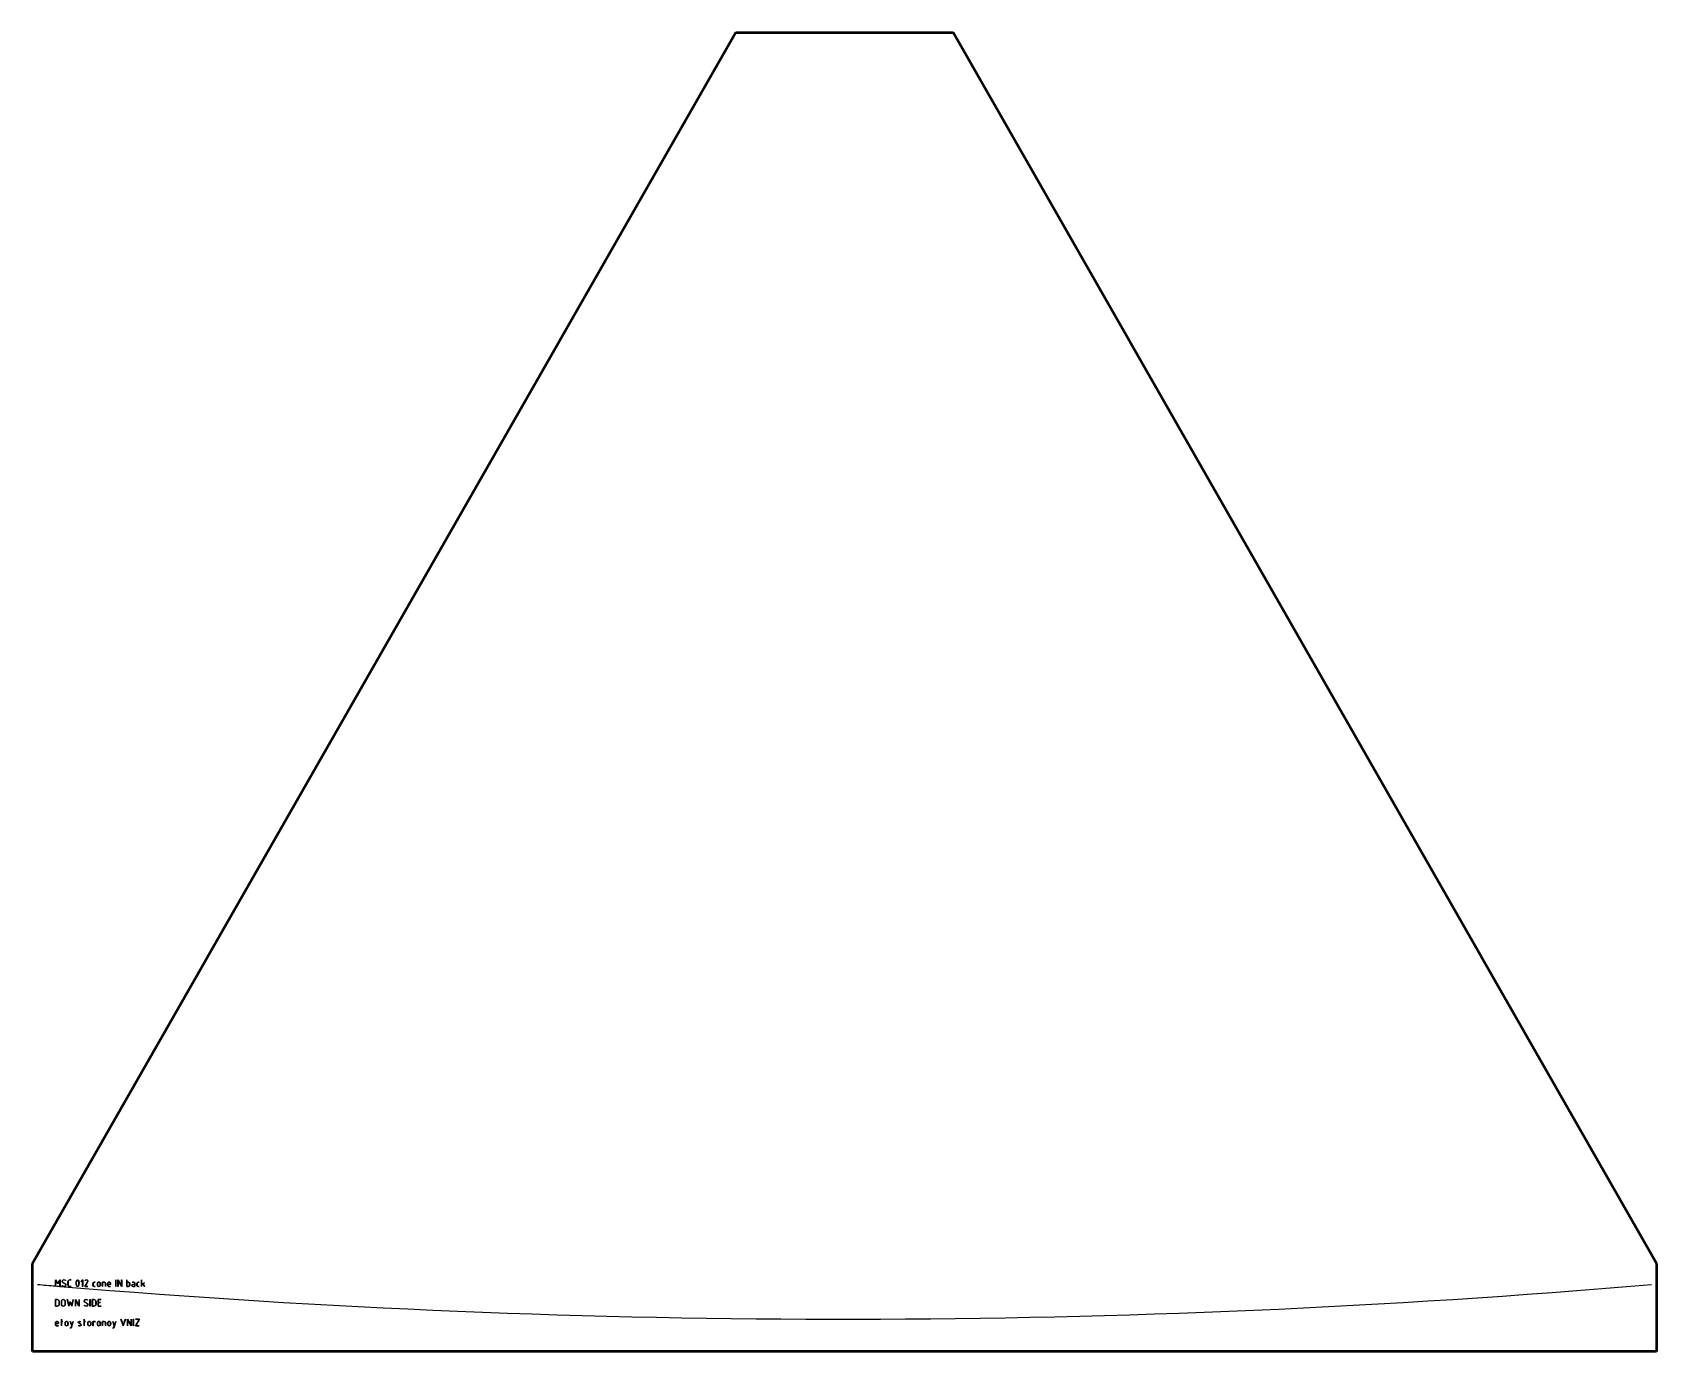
# Model space of a CAD drawing. Header units: millimetres. Extents: x 0 to 1500, y -77 to 1142.
import ezdxf

# ---------------------------------------------------------------- set-up
doc = ezdxf.new("R2010")
doc.units = ezdxf.units.MM
doc.layers.add('IV_MARK_SURFACE', color=2, linetype='Continuous', lineweight=25)
doc.layers.add('IV_OUTER_PROFILE', color=7, linetype='Continuous', lineweight=50)

msp = doc.modelspace()

# ---------------------------------------------------------------- linework, layer by layer
at = {"layer": 'IV_MARK_SURFACE'}
for p, q in [((21.3, -16.4), (21.3, -10.8)), ((21.3, -10.8), (21.4, -10.8)), ((21.4, -10.8), (23.4, -14)), ((23.4, -14.3), (21.4, -11)), ((21.4, -11), (21.4, -16.4)), ((23.4, -14), (25.3, -10.8)), ((25.3, -11), (23.4, -14.3)), ((25.3, -10.8), (25.5, -10.8)), ((25.3, -16.7), (25.3, -11)), ((25.5, -10.8), (25.5, -16.7)), ((27.4, -12.1), (27.7, -11.2)), ((27.5, -12.7), (27.4, -12.1)), ((27.8, -11.3), (27.5, -12.1)), ((27.5, -12.1), (27.7, -12.9)), ((27.9, -13.2), (27.5, -12.7)), ((27.7, -11.2), (28.2, -10.8)), ((27.7, -12.9), (28.3, -13.4)), ((28.3, -11), (27.8, -11.3)), ((28.6, -13.6), (27.9, -13.2)), ((28.2, -10.8), (28.9, -10.7)), ((28.9, -10.8), (28.3, -11)), ((28.3, -13.4), (28.6, -13.5)), ((28.6, -13.5), (29.2, -13.8)), ((29.6, -14.2), (28.6, -13.6)), ((28.9, -10.7), (29.8, -10.8)), ((29.5, -10.9), (28.9, -10.8)), ((29.2, -13.8), (30, -14.2)), ((30.4, -11.2), (29.5, -10.9)), ((30.4, -14.7), (29.6, -14.2)), ((29.8, -10.8), (30.5, -11.1)), ((30, -14.2), (30.7, -14.8)), ((30.5, -11.1), (30.4, -11.2)), ((30.7, -15.5), (30.4, -14.7)), ((30.7, -14.8), (30.9, -15.5)), ((32.8, -12.5), (32.9, -11.7)), ((32.8, -15.2), (32.8, -12.5)), ((32.9, -11.7), (33.2, -11.2)), ((33, -11.8), (32.9, -12.5)), ((32.9, -12.5), (32.9, -15.2)), ((33.3, -11.3), (33, -11.8)), ((33.2, -11.2), (33.8, -10.8)), ((33.8, -11), (33.3, -11.3)), ((33.8, -10.8), (34.5, -10.7)), ((34.5, -10.8), (33.8, -11)), ((34.5, -10.7), (35.6, -10.7)), ((35.6, -10.8), (34.5, -10.8)), ((35.6, -10.7), (35.6, -10.8)), ((40.2, -13.6), (40.4, -12.3)), ((40.2, -14.1), (40.2, -13.6)), ((40.5, -15.5), (40.2, -14.1)), ((40.4, -12.3), (41, -11.1)), ((40.6, -12.2), (40.4, -13.6)), ((40.4, -13.6), (40.4, -14.1)), ((40.4, -14.1), (40.6, -15.4)), ((41.1, -11.2), (40.6, -12.2)), ((41, -11.1), (41.7, -10.7)), ((41.7, -10.8), (41.1, -11.2)), ((41.7, -10.7), (42.4, -11.1)), ((42.3, -11.2), (41.7, -10.8)), ((42.7, -12.2), (42.3, -11.2)), ((42.4, -11.1), (42.9, -12.1)), ((42.9, -13.6), (42.7, -12.2)), ((42.7, -15.5), (42.9, -14.1)), ((42.9, -12.1), (43.1, -13.6)), ((42.9, -14.1), (42.9, -13.6)), ((43.1, -14.1), (42.9, -15.4)), ((43.1, -13.6), (43.1, -14.1)), ((45, -12.1), (46.3, -10.8)), ((45.1, -12.2), (45, -12.1)), ((46.3, -11), (45.1, -12.2)), ((46.3, -10.8), (46.5, -10.8)), ((46.3, -16.9), (46.3, -11)), ((46.5, -10.8), (46.5, -16.9)), ((48.3, -16.9), (50.8, -12.9)), ((48.4, -11.8), (48.9, -11)), ((48.5, -11.8), (48.4, -11.8)), ((48.6, -11.7), (48.5, -11.8)), ((49.1, -11.1), (48.6, -11.7)), ((50.9, -13), (48.6, -16.8)), ((48.9, -11), (49.8, -10.7)), ((49.8, -10.8), (49.1, -11.1)), ((49.8, -10.7), (50.4, -10.8)), ((50.3, -10.9), (49.8, -10.8)), ((50.7, -11.2), (50.3, -10.9)), ((50.4, -10.8), (50.8, -11.1)), ((51, -12.1), (50.7, -11.2)), ((50.8, -11.1), (51.1, -11.6)), ((50.8, -12.9), (51, -12.1)), ((51.2, -12.1), (50.9, -13)), ((51.1, -11.6), (51.2, -12.1)), ((55.8, -14), (55.9, -13.5)), ((55.8, -15.7), (55.8, -14)), ((55.9, -13.5), (56.2, -13.1)), ((56.3, -13.2), (56, -14)), ((56, -14), (56, -15.7)), ((56.2, -13.1), (56.6, -12.8)), ((57.1, -12.9), (56.3, -13.2)), ((56.6, -12.8), (57.1, -12.8)), ((57.1, -12.8), (57.9, -12.8)), ((57.9, -12.9), (57.1, -12.9)), ((57.9, -12.8), (57.9, -12.9)), ((59.9, -14.2), (60, -13.6)), ((59.9, -15.5), (59.9, -14.2)), ((60, -13.6), (60.3, -13.2)), ((60.1, -13.7), (60, -14.2)), ((60, -14.2), (60, -15.5)), ((60.4, -13.3), (60.1, -13.7)), ((60.3, -13.2), (60.8, -12.9)), ((60.8, -13), (60.4, -13.3)), ((60.8, -12.9), (61.3, -12.8)), ((61.3, -12.9), (60.8, -13)), ((61.3, -12.8), (61.9, -12.9)), ((61.8, -13), (61.3, -12.9)), ((62.2, -13.3), (61.8, -13)), ((61.9, -12.9), (62.3, -13.2)), ((62.5, -13.7), (62.2, -13.3)), ((62.3, -13.2), (62.7, -13.6)), ((62.6, -14.2), (62.5, -13.7)), ((62.6, -15.5), (62.6, -14.2)), ((62.7, -13.6), (62.8, -14.2)), ((62.8, -14.2), (62.8, -15.5)), ((64.7, -16.9), (64.7, -12.8)), ((64.7, -12.8), (66.3, -12.8)), ((66.3, -12.9), (64.8, -12.9)), ((64.8, -12.9), (64.8, -16.9)), ((66.3, -12.8), (67.1, -13.1)), ((67, -13.2), (66.3, -12.9)), ((67.4, -14), (67, -13.2)), ((67.1, -13.1), (67.5, -14)), ((67.4, -16.9), (67.4, -14)), ((67.5, -14), (67.5, -16.9)), ((69.4, -14.2), (69.5, -13.6)), ((69.4, -15.5), (69.4, -14.2)), ((69.5, -13.6), (69.8, -13.2)), ((69.6, -13.7), (69.5, -14.2)), ((69.5, -14.2), (69.5, -14.8)), ((69.5, -14.8), (72.1, -14.8)), ((72.2, -14.9), (69.5, -14.9)), ((69.5, -14.9), (69.5, -15.5)), ((69.9, -13.3), (69.6, -13.7)), ((69.8, -13.2), (70.3, -12.9)), ((70.3, -13), (69.9, -13.3)), ((70.3, -12.9), (70.8, -12.8)), ((70.8, -12.9), (70.3, -13)), ((70.8, -12.8), (71.4, -12.9)), ((71.3, -13), (70.8, -12.9)), ((71.7, -13.3), (71.3, -13)), ((71.4, -12.9), (71.8, -13.2)), ((72, -13.7), (71.7, -13.3)), ((71.8, -13.2), (72.1, -13.6)), ((72.1, -14.2), (72, -13.7)), ((72.1, -13.6), (72.2, -14.2)), ((72.1, -14.8), (72.1, -14.2)), ((72.2, -14.2), (72.2, -14.9)), ((76.9, -16.9), (76.9, -10.8)), ((76.9, -10.8), (77, -10.8)), ((77, -10.8), (77, -16.9)), ((78.9, -16.9), (78.9, -10.8)), ((78.9, -10.8), (79, -10.8)), ((79, -10.8), (82.3, -16.6)), ((82.3, -16.9), (79, -11)), ((79, -11), (79, -16.9)), ((82.3, -16.6), (82.3, -10.8)), ((82.3, -10.8), (82.4, -10.8)), ((82.4, -10.8), (82.4, -16.9)), ((87, -16.9), (87, -10.8)), ((87, -10.8), (87.2, -10.8)), ((87.2, -10.8), (87.2, -12.8)), ((87.2, -12.8), (88.6, -12.8)), ((87.2, -12.9), (87.2, -16.8)), ((88.6, -12.9), (87.2, -12.9)), ((88.6, -12.8), (89.5, -13.1)), ((89.4, -13.2), (88.6, -12.9)), ((89.7, -14), (89.4, -13.2)), ((89.5, -13.1), (89.9, -14)), ((89.7, -15.7), (89.7, -14)), ((89.9, -14), (89.9, -15.7)), ((91.9, -15.3), (92.3, -14.9)), ((92.2, -12.9), (92.2, -12.8)), ((92.2, -12.8), (93.2, -12.8)), ((93.2, -12.9), (92.2, -12.9)), ((93, -14.9), (92.2, -15.2)), ((92.3, -14.9), (93, -14.8)), ((93, -14.8), (94.5, -14.8)), ((94.5, -14.9), (93, -14.9)), ((93.2, -12.8), (94.1, -13)), ((94, -13.1), (93.2, -12.9)), ((94.4, -13.5), (94, -13.1)), ((94.1, -13), (94.5, -13.4)), ((94.5, -14), (94.4, -13.5)), ((94.5, -13.4), (94.6, -14)), ((94.5, -14.8), (94.5, -14)), ((94.5, -16.8), (94.5, -14.9)), ((94.6, -14), (94.6, -16.9)), ((96.5, -14), (96.6, -13.5)), ((96.5, -15.7), (96.5, -14)), ((96.6, -13.5), (96.9, -13.1)), ((97, -13.2), (96.7, -14)), ((96.7, -14), (96.7, -15.7)), ((96.9, -13.1), (97.3, -12.8)), ((97.8, -12.9), (97, -13.2)), ((97.3, -12.8), (97.8, -12.8)), ((97.8, -12.8), (98.6, -12.8)), ((98.6, -12.9), (97.8, -12.9)), ((98.6, -12.8), (98.6, -12.9)), ((100.6, -16.9), (100.6, -10.8)), ((100.6, -10.8), (100.7, -10.8)), ((100.7, -10.8), (100.7, -14.7)), ((100.7, -14.7), (103.3, -13.4)), ((102, -14.3), (100.7, -14.9)), ((100.7, -14.9), (100.7, -16.9)), ((103.3, -16.9), (102, -14.3)), ((103.4, -13.6), (102.1, -14.2)), ((102.1, -14.2), (103.4, -16.9)), ((103.3, -13.4), (103.4, -13.6)), ((21.3, -16.9), (21.3, -16.4)), ((21.4, -16.9), (21.3, -16.9)), ((21.3, -35.1), (21.3, -28.9)), ((21.3, -28.9), (22.9, -28.9)), ((21.4, -16.4), (21.4, -16.9)), ((21.4, -29), (21.4, -35)), ((22.9, -29), (21.4, -29)), ((22.9, -28.9), (23.5, -29)), ((23.4, -29.1), (22.9, -29)), ((24, -29.5), (23.4, -29.1)), ((23.5, -29), (24.1, -29.4)), ((24.5, -30.1), (24, -29.5)), ((24.1, -29.4), (24.6, -30)), ((25.3, -16.9), (25.3, -16.7)), ((25.5, -16.9), (25.3, -16.9)), ((25.5, -16.7), (25.5, -16.9)), ((26.7, -30.6), (26.8, -30)), ((26.8, -30), (27.2, -29.4)), ((27.3, -29.5), (26.9, -30)), ((27.2, -29.4), (27.8, -29)), ((27.8, -29.1), (27.3, -29.5)), ((27.4, -16.3), (27.5, -16.1)), ((28.4, -16.7), (27.4, -16.3)), ((27.5, -16.1), (28.7, -16.7)), ((27.8, -29), (28.4, -28.9)), ((28.4, -29), (27.8, -29.1)), ((29.5, -16.9), (28.4, -16.7)), ((28.4, -28.9), (29.1, -29)), ((29.1, -29.1), (28.4, -29)), ((28.7, -16.7), (29.5, -16.8)), ((29.1, -29), (29.7, -29.4)), ((29.6, -29.5), (29.1, -29.1)), ((29.5, -16.8), (30, -16.7)), ((30.1, -16.8), (29.5, -16.9)), ((30, -30), (29.6, -29.5)), ((29.7, -29.4), (30.1, -30)), ((30, -16.7), (30.4, -16.4)), ((30.5, -16.5), (30.1, -16.8)), ((30.1, -30), (30.2, -30.6)), ((30.4, -16.4), (30.7, -15.5)), ((30.9, -15.5), (30.5, -16.5)), ((32.1, -29), (32.2, -28.9)), ((33.5, -35), (32.1, -29)), ((32.2, -28.9), (33.5, -34.8)), ((32.9, -15.9), (32.8, -15.2)), ((32.9, -15.2), (33, -15.9)), ((33.2, -16.5), (32.9, -15.9)), ((33, -15.9), (33.3, -16.4)), ((33.8, -16.8), (33.2, -16.5)), ((33.3, -16.4), (33.8, -16.7)), ((33.8, -16.7), (34.5, -16.8)), ((34.5, -16.9), (33.8, -16.8)), ((34.5, -16.8), (35.6, -16.8)), ((35.6, -16.9), (34.5, -16.9)), ((35.6, -16.8), (35.6, -16.9)), ((36.2, -34.8), (37.5, -28.9)), ((37.7, -29), (36.3, -35)), ((37.5, -28.9), (37.7, -29)), ((39.6, -35), (39.6, -28.9)), ((39.6, -28.9), (39.7, -28.9)), ((39.7, -28.9), (43, -34.8)), ((42.9, -35), (39.7, -29.2)), ((39.7, -29.2), (39.7, -35)), ((41, -16.6), (40.5, -15.5)), ((40.6, -15.4), (41, -16.5)), ((41, -16.5), (41.7, -16.8)), ((41.7, -16.9), (41, -16.6)), ((41.7, -16.8), (42.3, -16.5)), ((42.4, -16.6), (41.7, -16.9)), ((42.3, -16.5), (42.7, -15.5)), ((42.9, -15.4), (42.4, -16.6)), ((43, -34.8), (43, -28.9)), ((43, -28.9), (43.1, -28.9)), ((43.1, -28.9), (43.1, -35)), ((46.5, -16.9), (46.3, -16.9)), ((47.7, -30.3), (48, -29.4)), ((48.1, -29.5), (47.8, -30.3)), ((48, -29.4), (48.5, -29)), ((48.6, -29.1), (48.1, -29.5)), ((51.2, -16.9), (48.3, -16.9)), ((48.5, -29), (49.2, -28.9)), ((48.6, -16.8), (51.2, -16.8)), ((49.2, -29), (48.6, -29.1)), ((49.2, -28.9), (50.1, -29)), ((49.8, -29.1), (49.2, -29)), ((50.8, -29.4), (49.8, -29.1)), ((50.1, -29), (50.9, -29.3)), ((50.9, -29.3), (50.8, -29.4)), ((51.2, -16.8), (51.2, -16.9)), ((53.1, -35), (53.1, -28.9)), ((53.1, -28.9), (53.3, -28.9)), ((53.3, -28.9), (53.3, -35)), ((55.1, -35.1), (55.1, -28.9)), ((55.1, -28.9), (56.7, -28.9)), ((55.3, -29), (55.3, -35)), ((56.7, -29), (55.3, -29)), ((56.2, -16.6), (55.8, -15.7)), ((56, -15.7), (56.3, -16.5)), ((57.1, -16.9), (56.2, -16.6)), ((56.3, -16.5), (57.1, -16.8)), ((56.7, -28.9), (57.4, -29)), ((57.3, -29.1), (56.7, -29)), ((57.1, -16.8), (57.9, -16.8)), ((57.9, -16.9), (57.1, -16.9)), ((57.9, -29.5), (57.3, -29.1)), ((57.4, -29), (58, -29.4)), ((57.9, -16.8), (57.9, -16.9)), ((58.4, -30.1), (57.9, -29.5)), ((58, -29.4), (58.5, -30)), ((60, -16.1), (59.9, -15.5)), ((60, -15.5), (60.1, -16)), ((60.3, -16.5), (60, -16.1)), ((60.1, -16), (60.4, -16.4)), ((60.8, -16.8), (60.3, -16.5)), ((60.4, -16.4), (60.8, -16.7)), ((60.6, -35.1), (60.6, -28.9)), ((60.6, -28.9), (63.4, -28.9)), ((63.4, -29), (60.7, -29)), ((60.7, -29), (60.7, -31.6)), ((60.8, -16.7), (61.3, -16.8)), ((61.3, -16.9), (60.8, -16.8)), ((61.3, -16.8), (61.8, -16.7)), ((61.9, -16.8), (61.3, -16.9)), ((61.8, -16.7), (62.2, -16.4)), ((62.3, -16.5), (61.9, -16.8)), ((62.2, -16.4), (62.5, -16)), ((62.7, -16.1), (62.3, -16.5)), ((62.5, -16), (62.6, -15.5)), ((62.8, -15.5), (62.7, -16.1)), ((63.4, -28.9), (63.4, -29)), ((64.8, -16.9), (64.7, -16.9)), ((67.5, -16.9), (67.4, -16.9)), ((69.5, -16.2), (69.4, -15.5)), ((69.5, -15.5), (69.6, -16.2)), ((69.8, -16.7), (69.5, -16.2)), ((69.6, -16.2), (69.8, -16.6)), ((69.8, -16.6), (70.2, -16.8)), ((70.1, -16.9), (69.8, -16.7)), ((70.7, -16.9), (70.1, -16.9)), ((70.2, -16.8), (70.7, -16.8)), ((70.7, -16.8), (72.2, -16.8)), ((72.2, -16.9), (70.7, -16.9)), ((72.2, -16.8), (72.2, -16.9)), ((77, -16.9), (76.9, -16.9)), ((79, -16.9), (78.9, -16.9)), ((82.4, -16.9), (82.3, -16.9)), ((88.6, -16.9), (87, -16.9)), ((87.2, -16.8), (88.6, -16.8)), ((88.6, -16.8), (89.4, -16.5)), ((89.5, -16.6), (88.6, -16.9)), ((89.4, -16.5), (89.7, -15.7)), ((89.9, -15.7), (89.5, -16.6)), ((91.8, -15.9), (91.9, -15.3)), ((91.9, -16.4), (91.8, -15.9)), ((92.2, -15.2), (91.9, -15.9)), ((91.9, -15.9), (92, -16.4)), ((92.3, -16.8), (91.9, -16.4)), ((92, -16.4), (92.4, -16.7)), ((93, -16.9), (92.3, -16.8)), ((92.4, -16.7), (93, -16.8)), ((93, -16.8), (94.5, -16.8)), ((94.6, -16.9), (93, -16.9)), ((96.9, -16.6), (96.5, -15.7)), ((96.7, -15.7), (97, -16.5)), ((97.8, -16.9), (96.9, -16.6)), ((97, -16.5), (97.8, -16.8)), ((97.8, -16.8), (98.6, -16.8)), ((98.6, -16.9), (97.8, -16.9)), ((98.6, -16.8), (98.6, -16.9)), ((100.7, -16.9), (100.6, -16.9)), ((103.4, -16.9), (103.3, -16.9)), ((22.9, -35.1), (21.3, -35.1)), ((21.4, -35), (22.9, -35)), ((22.9, -35), (23.4, -34.9)), ((23.5, -35), (22.9, -35.1)), ((23.4, -34.9), (24, -34.5)), ((24.1, -34.6), (23.5, -35)), ((24, -34.5), (24.5, -33.9)), ((24.6, -34), (24.1, -34.6)), ((24.6, -30.8), (24.5, -30.1)), ((24.5, -33.9), (24.6, -33.2)), ((24.6, -30), (24.8, -30.8)), ((24.6, -33.2), (24.6, -30.8)), ((24.8, -33.2), (24.6, -34)), ((24.8, -30.8), (24.8, -33.2)), ((26.7, -33.3), (26.7, -30.6)), ((26.8, -34), (26.7, -33.3)), ((26.9, -30), (26.8, -30.6)), ((26.8, -30.6), (26.8, -33.4)), ((26.8, -33.4), (26.9, -34)), ((27.2, -34.6), (26.8, -34)), ((26.9, -34), (27.3, -34.5)), ((27.8, -35), (27.2, -34.6)), ((27.3, -34.5), (27.8, -34.9)), ((27.8, -34.9), (28.4, -35)), ((28.4, -35.1), (27.8, -35)), ((28.4, -35), (29.1, -34.9)), ((29.1, -35), (28.4, -35.1)), ((29.1, -34.9), (29.6, -34.5)), ((29.7, -34.6), (29.1, -35)), ((29.6, -34.5), (30, -34)), ((30.1, -34), (29.7, -34.6)), ((30.1, -30.6), (30, -30)), ((30, -34), (30.1, -33.4)), ((30.1, -33.4), (30.1, -30.6)), ((30.2, -33.3), (30.1, -34)), ((30.2, -30.6), (30.2, -33.3)), ((33.5, -34.8), (34.9, -30.7)), ((33.6, -35), (33.5, -35)), ((34.9, -31.1), (33.6, -35)), ((34.9, -30.7), (36.2, -34.8)), ((36.2, -35), (34.9, -31.1)), ((36.3, -35), (36.2, -35)), ((39.7, -35), (39.6, -35)), ((43.1, -35), (42.9, -35)), ((47.8, -30.9), (47.7, -30.3)), ((47.7, -34.4), (47.8, -34.3)), ((48.7, -34.9), (47.7, -34.4)), ((47.8, -30.3), (48, -31)), ((48.2, -31.4), (47.8, -30.9)), ((47.8, -34.3), (49, -34.8)), ((48, -31), (48.7, -31.5)), ((48.9, -31.8), (48.2, -31.4)), ((48.7, -31.5), (49, -31.7)), ((49.8, -35.1), (48.7, -34.9)), ((49.9, -32.3), (48.9, -31.8)), ((49, -31.7), (49.5, -31.9)), ((49, -34.8), (49.8, -35)), ((49.5, -31.9), (50.3, -32.3)), ((49.8, -35), (50.3, -34.9)), ((50.4, -35), (49.8, -35.1)), ((50.7, -32.8), (49.9, -32.3)), ((50.3, -32.3), (51, -32.9)), ((50.3, -34.9), (50.8, -34.5)), ((50.9, -34.6), (50.4, -35)), ((51.1, -33.7), (50.7, -32.8)), ((50.8, -34.5), (51.1, -33.7)), ((51.2, -33.7), (50.9, -34.6)), ((51, -32.9), (51.2, -33.7)), ((53.3, -35), (53.1, -35)), ((56.7, -35.1), (55.1, -35.1)), ((55.3, -35), (56.7, -35)), ((56.7, -35), (57.3, -34.9)), ((57.4, -35), (56.7, -35.1)), ((57.3, -34.9), (57.9, -34.5)), ((58, -34.6), (57.4, -35)), ((57.9, -34.5), (58.4, -33.9)), ((58.5, -34), (58, -34.6)), ((58.5, -30.8), (58.4, -30.1)), ((58.4, -33.9), (58.5, -33.2)), ((58.5, -30), (58.7, -30.8)), ((58.5, -33.2), (58.5, -30.8)), ((58.7, -33.2), (58.5, -34)), ((58.7, -30.8), (58.7, -33.2)), ((63.4, -35.1), (60.6, -35.1)), ((60.7, -31.6), (62.7, -31.6)), ((62.7, -31.7), (60.7, -31.7)), ((60.7, -31.7), (60.7, -35)), ((60.7, -35), (63.4, -35)), ((62.7, -31.6), (62.7, -31.7)), ((63.4, -35), (63.4, -35.1)), ((21.3, -50.5), (21.4, -49.9)), ((21.3, -51.8), (21.3, -50.5)), ((21.3, -52.6), (21.3, -51.8)), ((21.6, -53), (21.3, -52.6)), ((21.4, -49.9), (21.7, -49.5)), ((21.5, -50), (21.4, -50.5)), ((21.4, -50.5), (21.4, -51.1)), ((21.4, -51.1), (24, -51.1)), ((24.1, -51.2), (21.4, -51.2)), ((21.4, -51.2), (21.4, -51.8)), ((21.4, -51.8), (21.5, -52.5)), ((21.8, -49.6), (21.5, -50)), ((21.5, -52.5), (21.7, -52.9)), ((22, -53.2), (21.6, -53)), ((21.7, -49.5), (22.1, -49.2)), ((21.7, -52.9), (22, -53.1)), ((22.2, -49.3), (21.8, -49.6)), ((22, -53.1), (22.6, -53.1)), ((22.6, -53.3), (22, -53.2)), ((22.1, -49.2), (22.7, -49.1)), ((22.7, -49.2), (22.2, -49.3)), ((22.6, -53.1), (24, -53.1)), ((24, -53.3), (22.6, -53.3)), ((22.7, -49.1), (23.2, -49.2)), ((23.2, -49.3), (22.7, -49.2)), ((23.2, -49.2), (23.7, -49.5)), ((23.6, -49.6), (23.2, -49.3)), ((23.9, -50), (23.6, -49.6)), ((23.7, -49.5), (24, -49.9)), ((24, -50.5), (23.9, -50)), ((24, -49.9), (24.1, -50.5)), ((24, -51.1), (24, -50.5)), ((24, -53.1), (24, -53.3)), ((24.1, -50.5), (24.1, -51.2)), ((26.1, -49.2), (26.1, -49.1)), ((26.1, -49.1), (26.7, -49.1)), ((26.7, -49.2), (26.1, -49.2)), ((26.7, -49.1), (26.7, -47.1)), ((26.7, -47.1), (26.8, -47.1)), ((26.7, -53.2), (26.7, -49.2)), ((26.8, -53.2), (26.7, -53.2)), ((26.8, -47.1), (26.8, -49.1)), ((26.8, -49.1), (28.1, -49.1)), ((28.1, -49.2), (26.8, -49.2)), ((26.8, -49.2), (26.8, -53.2)), ((28.1, -49.1), (28.1, -49.2)), ((30.1, -50.5), (30.2, -49.9)), ((30.1, -51.8), (30.1, -50.5)), ((30.2, -52.4), (30.1, -51.8)), ((30.2, -49.9), (30.5, -49.5)), ((30.3, -50), (30.2, -50.5)), ((30.2, -50.5), (30.2, -51.8)), ((30.2, -51.8), (30.3, -52.3)), ((30.5, -52.9), (30.2, -52.4)), ((30.6, -49.6), (30.3, -50)), ((30.3, -52.3), (30.6, -52.8)), ((30.5, -49.5), (31, -49.2)), ((31, -53.2), (30.5, -52.9)), ((31, -49.3), (30.6, -49.6)), ((30.6, -52.8), (31, -53)), ((31, -49.2), (31.5, -49.1)), ((31.5, -49.2), (31, -49.3)), ((31, -53), (31.5, -53.1)), ((31.5, -53.3), (31, -53.2)), ((31.5, -49.1), (32, -49.2)), ((32, -49.3), (31.5, -49.2)), ((31.5, -53.1), (32, -53)), ((32, -53.2), (31.5, -53.3)), ((32, -49.2), (32.5, -49.5)), ((32.4, -49.6), (32, -49.3)), ((32, -53), (32.4, -52.8)), ((32.5, -52.9), (32, -53.2)), ((32.7, -50), (32.4, -49.6)), ((32.4, -52.8), (32.7, -52.3)), ((32.5, -49.5), (32.8, -49.9)), ((32.8, -52.4), (32.5, -52.9)), ((32.8, -50.5), (32.7, -50)), ((32.7, -52.3), (32.8, -51.8)), ((32.8, -49.9), (32.9, -50.5)), ((32.8, -51.8), (32.8, -50.5)), ((32.9, -51.8), (32.8, -52.4)), ((32.9, -50.5), (32.9, -51.8)), ((34.8, -49.2), (35, -49.1)), ((36.2, -53.2), (34.8, -49.2)), ((34.9, -55.3), (34.9, -55.2)), ((34.9, -55.2), (35.5, -55.2)), ((35.6, -55.3), (34.9, -55.3)), ((35, -49.1), (36.2, -53)), ((35.5, -55.2), (36.2, -53.2)), ((37.7, -49.2), (35.6, -55.3)), ((36.2, -53), (37.5, -49.1)), ((37.5, -49.1), (37.7, -49.2)), ((42.3, -50), (42.6, -49.3)), ((42.5, -50.5), (42.3, -50)), ((42.3, -52.9), (42.4, -52.8)), ((43.7, -53.3), (42.3, -52.9)), ((42.7, -49.4), (42.4, -50)), ((42.4, -50), (42.8, -50.6)), ((42.4, -52.8), (43.1, -53.1)), ((43, -50.9), (42.5, -50.5)), ((42.6, -49.3), (43.4, -49.1)), ((43.4, -49.2), (42.7, -49.4)), ((42.8, -50.6), (43, -50.7)), ((43, -50.7), (43.5, -51)), ((44, -51.4), (43, -50.9)), ((43.1, -53.1), (43.7, -53.1)), ((43.4, -49.1), (44.7, -49.4)), ((43.8, -49.3), (43.4, -49.2)), ((43.5, -51), (44.8, -51.7)), ((43.7, -53.1), (44.7, -52.9)), ((44.3, -53.2), (43.7, -53.3)), ((44.6, -49.5), (43.8, -49.3)), ((44.4, -51.6), (44, -51.4)), ((44.8, -53), (44.3, -53.2)), ((44.6, -51.7), (44.4, -51.6)), ((44.7, -49.4), (44.6, -49.5)), ((45, -52.4), (44.6, -51.7)), ((44.7, -52.9), (45, -52.4)), ((44.8, -51.7), (45.1, -52.4)), ((45, -52.8), (44.8, -53)), ((45.1, -52.4), (45, -52.8)), ((47.1, -49.2), (47.1, -49.1)), ((47.1, -49.1), (47.7, -49.1)), ((47.7, -49.2), (47.1, -49.2)), ((47.7, -49.1), (47.7, -47.1)), ((47.7, -47.1), (47.8, -47.1)), ((47.7, -53.2), (47.7, -49.2)), ((47.8, -53.2), (47.7, -53.2)), ((47.8, -47.1), (47.8, -49.1)), ((47.8, -49.1), (49.1, -49.1)), ((49.1, -49.2), (47.8, -49.2)), ((47.8, -49.2), (47.8, -53.2)), ((49.1, -49.1), (49.1, -49.2)), ((51.1, -50.5), (51.2, -49.9)), ((51.1, -51.8), (51.1, -50.5)), ((51.2, -52.4), (51.1, -51.8)), ((51.2, -49.9), (51.5, -49.5)), ((51.3, -50), (51.2, -50.5)), ((51.2, -50.5), (51.2, -51.8)), ((51.2, -51.8), (51.3, -52.3)), ((51.5, -52.9), (51.2, -52.4)), ((51.6, -49.6), (51.3, -50)), ((51.3, -52.3), (51.6, -52.8)), ((51.5, -49.5), (52, -49.2)), ((52, -53.2), (51.5, -52.9)), ((52, -49.3), (51.6, -49.6)), ((51.6, -52.8), (52, -53)), ((52, -49.2), (52.5, -49.1)), ((52.5, -49.2), (52, -49.3)), ((52, -53), (52.5, -53.1)), ((52.5, -53.3), (52, -53.2)), ((52.5, -49.1), (53.1, -49.2)), ((53, -49.3), (52.5, -49.2)), ((52.5, -53.1), (53, -53)), ((53.1, -53.2), (52.5, -53.3)), ((53.4, -49.6), (53, -49.3)), ((53, -53), (53.4, -52.8)), ((53.1, -49.2), (53.5, -49.5)), ((53.5, -52.9), (53.1, -53.2)), ((53.7, -50), (53.4, -49.6)), ((53.4, -52.8), (53.7, -52.3)), ((53.5, -49.5), (53.8, -49.9)), ((53.8, -52.4), (53.5, -52.9)), ((53.8, -50.5), (53.7, -50)), ((53.7, -52.3), (53.8, -51.8)), ((53.8, -49.9), (53.9, -50.5)), ((53.8, -51.8), (53.8, -50.5)), ((53.9, -51.8), (53.8, -52.4)), ((53.9, -50.5), (53.9, -51.8)), ((55.8, -53.2), (55.8, -49.1)), ((55.8, -49.1), (58, -49.1)), ((56, -53.2), (55.8, -53.2)), ((57.9, -49.2), (56, -49.2)), ((56, -49.2), (56, -53.2)), ((57.9, -49.8), (57.9, -49.2)), ((58, -49.8), (57.9, -49.8)), ((58, -49.1), (58, -49.8)), ((59.9, -50.5), (60, -49.9)), ((59.9, -51.8), (59.9, -50.5)), ((60, -52.4), (59.9, -51.8)), ((60, -49.9), (60.3, -49.5)), ((60.3, -52.9), (60, -52.4)), ((60.4, -49.6), (60.1, -50)), ((60.1, -50), (60.1, -50.5)), ((60.1, -50.5), (60.1, -51.8)), ((60.1, -51.8), (60.1, -52.3)), ((60.1, -52.3), (60.4, -52.8)), ((60.3, -49.5), (60.8, -49.2)), ((60.8, -53.2), (60.3, -52.9)), ((60.8, -49.3), (60.4, -49.6)), ((60.4, -52.8), (60.8, -53)), ((60.8, -49.2), (61.3, -49.1)), ((61.3, -49.2), (60.8, -49.3)), ((60.8, -53), (61.3, -53.1)), ((61.3, -53.3), (60.8, -53.2)), ((61.3, -49.1), (61.9, -49.2)), ((61.8, -49.3), (61.3, -49.2)), ((61.3, -53.1), (61.8, -53)), ((61.9, -53.2), (61.3, -53.3)), ((62.3, -49.6), (61.8, -49.3)), ((61.8, -53), (62.3, -52.8)), ((61.9, -49.2), (62.4, -49.5)), ((62.4, -52.9), (61.9, -53.2)), ((62.5, -50), (62.3, -49.6)), ((62.3, -52.8), (62.5, -52.3)), ((62.4, -49.5), (62.7, -49.9)), ((62.7, -52.4), (62.4, -52.9)), ((62.6, -50.5), (62.5, -50)), ((62.5, -52.3), (62.6, -51.8)), ((62.6, -51.8), (62.6, -50.5)), ((62.7, -49.9), (62.8, -50.5)), ((62.8, -51.8), (62.7, -52.4)), ((62.8, -50.5), (62.8, -51.8)), ((64.7, -53.2), (64.7, -49.1)), ((64.7, -49.1), (66.3, -49.1)), ((64.8, -53.2), (64.7, -53.2)), ((66.3, -49.2), (64.8, -49.2)), ((64.8, -49.2), (64.8, -53.2)), ((66.3, -49.1), (67.1, -49.4)), ((67.1, -49.5), (66.3, -49.2)), ((67.1, -49.4), (67.5, -50.3)), ((67.4, -50.3), (67.1, -49.5)), ((67.4, -53.2), (67.4, -50.3)), ((67.5, -53.2), (67.4, -53.2)), ((67.5, -50.3), (67.5, -53.2)), ((69.4, -50.5), (69.5, -49.9)), ((69.4, -51.8), (69.4, -50.5)), ((69.5, -52.4), (69.4, -51.8)), ((69.5, -49.9), (69.8, -49.5)), ((69.8, -52.9), (69.5, -52.4)), ((69.9, -49.6), (69.6, -50)), ((69.6, -50), (69.6, -50.5)), ((69.6, -50.5), (69.6, -51.8)), ((69.6, -51.8), (69.6, -52.3)), ((69.6, -52.3), (69.9, -52.8)), ((69.8, -49.5), (70.3, -49.2)), ((70.3, -53.2), (69.8, -52.9)), ((70.3, -49.3), (69.9, -49.6)), ((69.9, -52.8), (70.3, -53)), ((70.3, -49.2), (70.8, -49.1)), ((70.8, -49.2), (70.3, -49.3)), ((70.3, -53), (70.8, -53.1)), ((70.8, -53.3), (70.3, -53.2)), ((70.8, -49.1), (71.4, -49.2)), ((71.3, -49.3), (70.8, -49.2)), ((70.8, -53.1), (71.3, -53)), ((71.4, -53.2), (70.8, -53.3)), ((71.7, -49.6), (71.3, -49.3)), ((71.3, -53), (71.7, -52.8)), ((71.4, -49.2), (71.8, -49.5)), ((71.8, -52.9), (71.4, -53.2)), ((72, -50), (71.7, -49.6)), ((71.7, -52.8), (72, -52.3)), ((71.8, -49.5), (72.2, -49.9)), ((72.2, -52.4), (71.8, -52.9)), ((72.1, -50.5), (72, -50)), ((72, -52.3), (72.1, -51.8)), ((72.1, -51.8), (72.1, -50.5)), ((72.2, -49.9), (72.3, -50.5)), ((72.3, -51.8), (72.2, -52.4)), ((72.3, -50.5), (72.3, -51.8)), ((74.2, -49.2), (74.3, -49.1)), ((75.5, -53.2), (74.2, -49.2)), ((74.2, -55.3), (74.2, -55.2)), ((74.2, -55.2), (74.9, -55.2)), ((75, -55.3), (74.2, -55.3)), ((74.3, -49.1), (75.6, -53)), ((74.9, -55.2), (75.5, -53.2)), ((77, -49.2), (75, -55.3)), ((75.6, -53), (76.9, -49.1)), ((76.9, -49.1), (77, -49.2)), ((83.7, -53.2), (81.6, -47.1)), ((81.6, -47.1), (81.8, -47.1)), ((81.8, -47.1), (83.7, -53)), ((83.7, -53), (85.7, -47.1)), ((83.8, -53.2), (83.7, -53.2)), ((85.8, -47.1), (83.8, -53.2)), ((85.7, -47.1), (85.8, -47.1)), ((87.7, -53.2), (87.7, -47.1)), ((87.7, -47.1), (87.9, -47.1)), ((87.9, -53.2), (87.7, -53.2)), ((87.9, -47.1), (91.1, -52.9)), ((91.1, -53.2), (87.9, -47.4)), ((87.9, -47.4), (87.9, -53.2)), ((91.1, -52.9), (91.1, -47.1)), ((91.1, -47.1), (91.2, -47.1)), ((91.2, -53.2), (91.1, -53.2)), ((91.2, -47.1), (91.2, -53.2)), ((93.1, -53.2), (93.1, -47.1)), ((93.1, -47.1), (93.3, -47.1)), ((93.3, -53.2), (93.1, -53.2)), ((93.3, -47.1), (93.3, -53.2)), ((95.1, -53.3), (98.5, -47.2)), ((98.6, -53.3), (95.1, -53.3)), ((95.2, -47.2), (95.2, -47)), ((95.2, -47), (98.8, -47)), ((98.5, -47.2), (95.2, -47.2)), ((98.8, -47), (95.4, -53.1)), ((95.4, -53.1), (98.6, -53.1)), ((98.6, -53.1), (98.6, -53.3))]:
    msp.add_line(p, q, dxfattribs=at)
for start, end in [(265.08097, 265.19021), (265.21801, 274.91903), (265.19021, 265.19112), (265.19112, 265.21714), (265.21714, 265.21801)]:
    msp.add_arc((750, 8644.3), 8691.3, start, end, dxfattribs=at)
at = {"layer": 'IV_OUTER_PROFILE'}
for p, q in [((649.7, 1141.5), (0, 4.4)), ((649.7, 1141.5), (850.3, 1141.5)), ((1500, 4.4), (850.3, 1141.5)), ((0, -77), (0, 4.4)), ((1500, 4.4), (1500, -77)), ((1500, -77), (0, -77))]:
    msp.add_line(p, q, dxfattribs=at)

doc.saveas('drawing.dxf')
